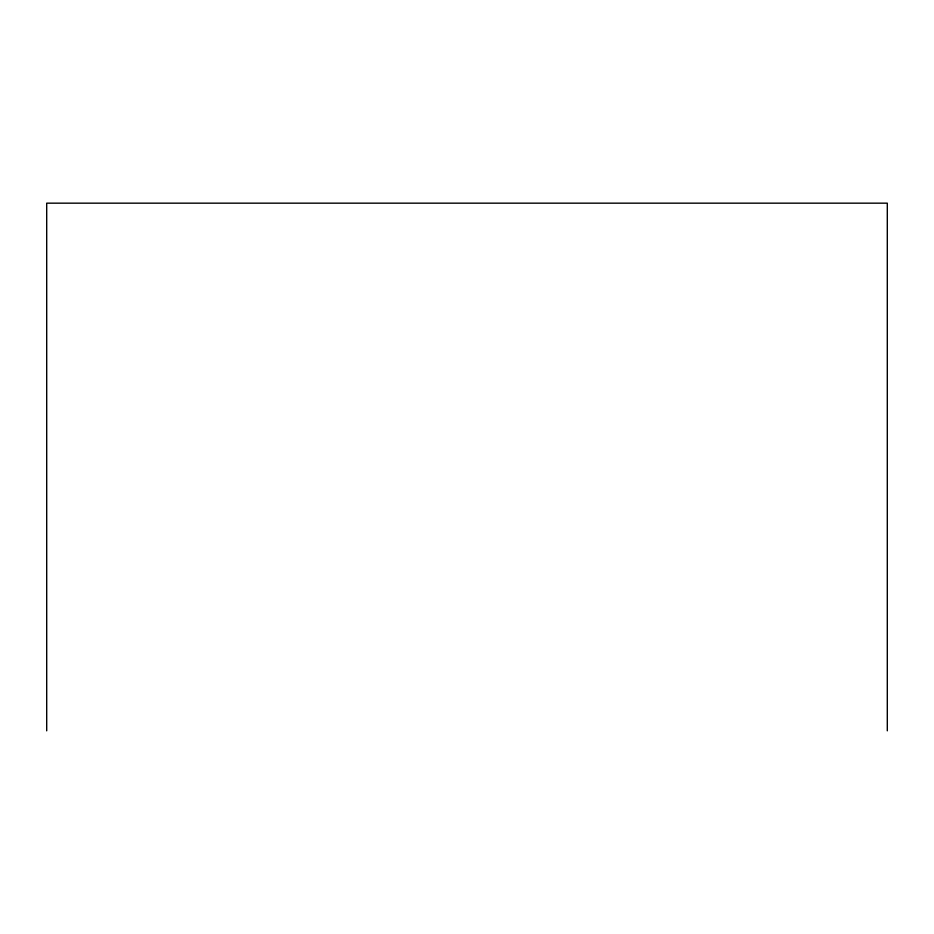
<?xml version="1.0" encoding="UTF-8"?>
<svg xmlns="http://www.w3.org/2000/svg" width="934" height="934" viewBox="0 0 934 934"><rect width="100%" height="100%" fill="white"/><g stroke="black" fill="none" stroke-linecap="round" stroke-linejoin="round"><path stroke-width="1.4" d="M887.3 730.832L887.3 203.168L46.7 203.168L46.7 730.832"/></g></svg>
